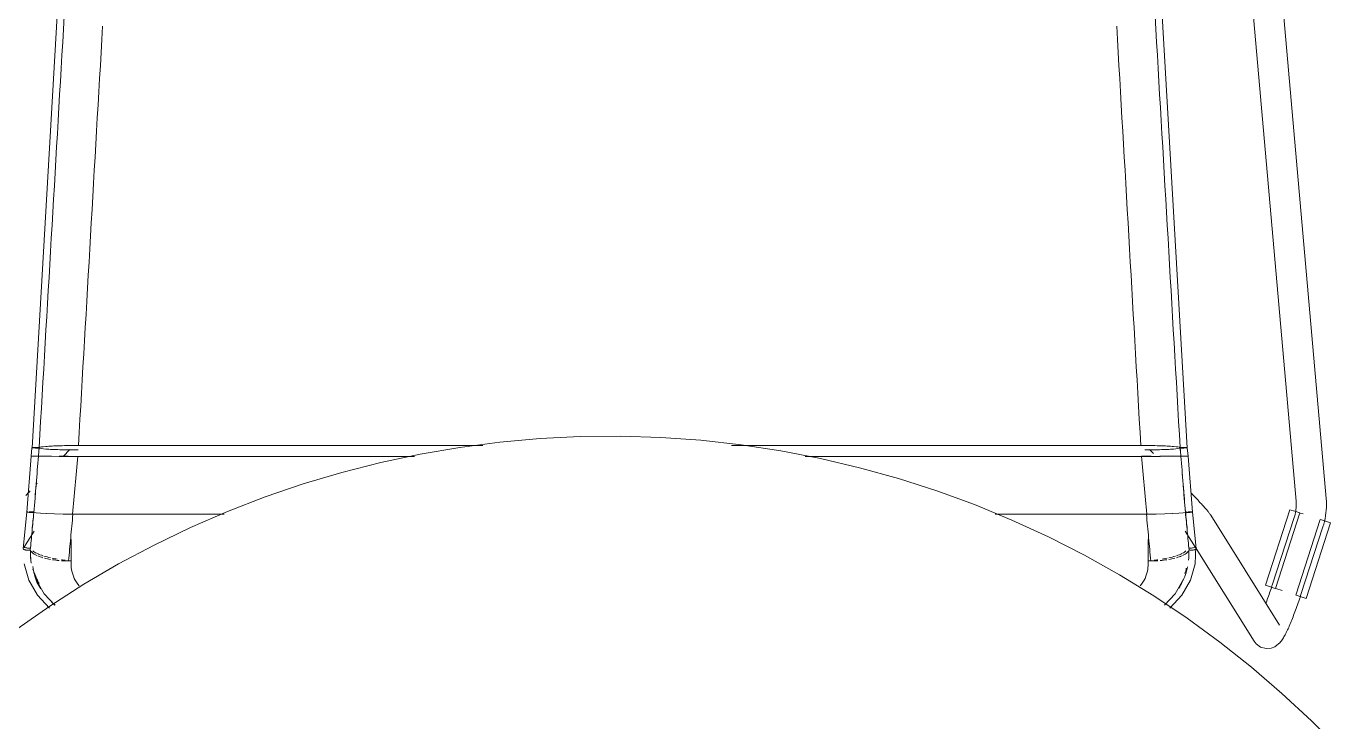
# Model space of a CAD drawing. Header units: millimetres. Extents: x 155927 to 295199, y -4084 to 97293.
# Drawn here: x 220290 to 220811, y 32081 to 32357 of the extents above; entities that cross this region are included whole.
import ezdxf

# ---------------------------------------------------------------- set-up
doc = ezdxf.new("R2010")
doc.units = ezdxf.units.MM
doc.header["$MEASUREMENT"] = 0
doc.layers.add('I-FURN', color=8, linetype='CONTINUOUS', lineweight=9)

msp = doc.modelspace()

# ---------------------------------------------------------------- linework, layer by layer
at = {"layer": 'I-FURN'}
for p, q in [((220806.05, 32169.95), (220767.1, 32613.27)), ((220756.8, 32593.4), (220794.1, 32168.9)), ((220292.1, 32190.07), (220311.38, 32521.98)), ((220750.91, 32190.07), (220731.62, 32521.98)), ((220509.82, 32194.49), (220493.84, 32193.71)), ((220525.82, 32194.64), (220509.82, 32194.49)), ((220541.81, 32194.15), (220525.82, 32194.64)), ((220557.77, 32193.02), (220541.81, 32194.15)), ((220292.09, 32190.07), (220291.83, 32186.71)), ((220292.16, 32190.1), (220292.1, 32190.07)), ((220292.1, 32190.07), (220292.17, 32190.04)), ((220292.35, 32190.13), (220292.16, 32190.1)), ((220292.17, 32190.04), (220292.36, 32190.02)), ((220292.64, 32190.15), (220292.35, 32190.13)), ((220292.36, 32190.02), (220292.65, 32190)), ((220293.02, 32190.17), (220292.64, 32190.15)), ((220292.65, 32190), (220293.03, 32189.98)), ((220293.48, 32190.18), (220293.02, 32190.17)), ((220293.03, 32189.98), (220293.48, 32189.97)), ((220293.97, 32190.18), (220293.48, 32190.18)), ((220293.48, 32189.97), (220293.97, 32189.96)), ((220294.46, 32190.18), (220293.97, 32190.18)), ((220293.97, 32189.96), (220294.47, 32189.96)), ((220294.93, 32190.17), (220294.46, 32190.18)), ((220294.47, 32189.96), (220294.94, 32189.97)), ((220295.82, 32190.38), (220294.93, 32190.17)), ((220294.94, 32189.97), (220295.84, 32189.76)), ((220297.57, 32190.58), (220295.82, 32190.38)), ((220295.84, 32189.76), (220297.59, 32189.57)), ((220300.07, 32190.74), (220297.57, 32190.58)), ((220297.59, 32189.57), (220300.09, 32189.41)), ((220303.2, 32190.86), (220300.07, 32190.74)), ((220300.09, 32189.41), (220303.21, 32189.29)), ((220306.77, 32190.94), (220303.2, 32190.86)), ((220303.21, 32189.29), (220306.76, 32189.21)), ((220307.06, 32189.33), (220304.49, 32186.66)), ((220306.76, 32189.21), (220310.44, 32189.18)), ((220310.55, 32190.97), (220306.77, 32190.94)), ((220471.12, 32190.97), (220310.55, 32190.97)), ((220310.55, 32190.97), (220471.12, 32190.97)), ((220462.04, 32190.22), (220446.27, 32187.52)), ((220477.91, 32192.28), (220462.04, 32190.22)), ((220493.84, 32193.71), (220477.91, 32192.28)), ((220573.67, 32191.25), (220557.77, 32193.02)), ((220732.45, 32190.97), (220569.86, 32190.97)), ((220569.86, 32190.97), (220732.45, 32190.97)), ((220589.49, 32188.84), (220573.67, 32191.25)), ((220736.24, 32190.94), (220732.45, 32190.97)), ((220733.99, 32189.18), (220736.25, 32189.21)), ((220737.42, 32187.8), (220735.94, 32189.33)), ((220739.8, 32190.86), (220736.24, 32190.94)), ((220736.25, 32189.21), (220739.8, 32189.29)), ((220742.93, 32190.74), (220739.8, 32190.86)), ((220739.8, 32189.29), (220742.92, 32189.41)), ((220742.92, 32189.41), (220745.41, 32189.57)), ((220745.43, 32190.58), (220742.93, 32190.74)), ((220745.41, 32189.57), (220747.16, 32189.76)), ((220747.18, 32190.38), (220745.43, 32190.58)), ((220747.16, 32189.76), (220748.07, 32189.97)), ((220748.07, 32190.17), (220747.18, 32190.38)), ((220748.54, 32190.18), (220748.07, 32190.17)), ((220748.07, 32189.97), (220748.53, 32189.96)), ((220748.53, 32189.96), (220749.03, 32189.96)), ((220749.04, 32190.18), (220748.54, 32190.18)), ((220749.03, 32189.96), (220749.52, 32189.97)), ((220749.53, 32190.18), (220749.04, 32190.18)), ((220749.52, 32189.97), (220749.97, 32189.98)), ((220749.98, 32190.17), (220749.53, 32190.18)), ((220749.97, 32189.98), (220750.36, 32190)), ((220750.36, 32190.15), (220749.98, 32190.17)), ((220750.65, 32190.13), (220750.36, 32190.15)), ((220750.36, 32190), (220750.65, 32190.02)), ((220750.84, 32190.1), (220750.65, 32190.13)), ((220750.65, 32190.02), (220750.84, 32190.04)), ((220750.91, 32190.07), (220750.84, 32190.1)), ((220750.84, 32190.04), (220750.91, 32190.07)), ((220750.91, 32190.07), (220751.18, 32186.71)), ((220290, 32164.51), (220291.82, 32186.71)), ((220291.89, 32186.72), (220291.82, 32186.71)), ((220291.82, 32186.71), (220291.89, 32186.71)), ((220291.83, 32186.71), (220291.89, 32186.72)), ((220291.89, 32186.71), (220291.83, 32186.71)), ((220291.89, 32186.72), (220292.08, 32186.72)), ((220292.08, 32186.72), (220291.89, 32186.72)), ((220292.08, 32186.71), (220291.89, 32186.71)), ((220291.89, 32186.71), (220292.08, 32186.71)), ((220292.08, 32186.72), (220292.38, 32186.72)), ((220292.37, 32186.72), (220292.08, 32186.72)), ((220292.37, 32186.71), (220292.08, 32186.71)), ((220292.08, 32186.71), (220292.37, 32186.71)), ((220292.76, 32186.72), (220292.37, 32186.72)), ((220292.75, 32186.71), (220292.37, 32186.71)), ((220292.37, 32186.71), (220292.75, 32186.71)), ((220292.38, 32186.72), (220292.76, 32186.72)), ((220293.21, 32186.71), (220292.75, 32186.71)), ((220292.75, 32186.71), (220293.2, 32186.71)), ((220292.76, 32186.72), (220293.21, 32186.72)), ((220293.21, 32186.72), (220292.76, 32186.72)), ((220293.2, 32186.71), (220293.69, 32186.71)), ((220293.21, 32186.72), (220293.7, 32186.72)), ((220293.7, 32186.72), (220293.21, 32186.72)), ((220293.7, 32186.71), (220293.21, 32186.71)), ((220293.69, 32186.71), (220294.19, 32186.71)), ((220293.7, 32186.72), (220294.2, 32186.72)), ((220294.2, 32186.72), (220293.7, 32186.72)), ((220294.19, 32186.71), (220293.7, 32186.71)), ((220294.66, 32186.71), (220294.19, 32186.71)), ((220294.19, 32186.71), (220294.66, 32186.71)), ((220294.2, 32186.72), (220294.67, 32186.72)), ((220294.67, 32186.72), (220294.2, 32186.72)), ((220295.55, 32186.69), (220294.66, 32186.71)), ((220294.66, 32186.71), (220295.55, 32186.69)), ((220297.29, 32186.68), (220295.55, 32186.69)), ((220295.55, 32186.69), (220297.29, 32186.68)), ((220297.31, 32186.75), (220295.56, 32186.74)), ((220295.57, 32186.74), (220297.32, 32186.75)), ((220297.29, 32186.68), (220299.8, 32186.67)), ((220299.8, 32186.67), (220297.3, 32186.68)), ((220299.81, 32186.76), (220297.31, 32186.75)), ((220297.32, 32186.75), (220299.82, 32186.76)), ((220302.93, 32186.66), (220299.8, 32186.67)), ((220299.8, 32186.67), (220302.93, 32186.66)), ((220306.5, 32186.65), (220302.93, 32186.66)), ((220302.93, 32186.66), (220306.5, 32186.65)), ((220302.94, 32186.77), (220306.5, 32186.78)), ((220306.49, 32186.78), (220302.94, 32186.77)), ((220310.29, 32186.65), (220306.5, 32186.65)), ((220306.5, 32186.65), (220310.29, 32186.65)), ((220444.03, 32186.65), (220310.29, 32186.65)), ((220310.29, 32186.65), (220444.03, 32186.65)), ((220430.62, 32184.2), (220415.12, 32180.26)), ((220446.27, 32187.52), (220430.62, 32184.2)), ((220605.2, 32185.81), (220589.49, 32188.84)), ((220732.72, 32186.65), (220599.08, 32186.65)), ((220599.08, 32186.65), (220732.72, 32186.65)), ((220620.77, 32182.15), (220605.2, 32185.81)), ((220736.5, 32186.65), (220732.72, 32186.65)), ((220732.72, 32186.65), (220736.51, 32186.65)), ((220732.73, 32186.78), (220736.51, 32186.78)), ((220736.51, 32186.78), (220732.73, 32186.78)), ((220740.07, 32186.66), (220736.51, 32186.65)), ((220736.51, 32186.65), (220740.07, 32186.66)), ((220740.06, 32186.77), (220743.19, 32186.76)), ((220743.19, 32186.76), (220740.07, 32186.77)), ((220743.2, 32186.67), (220740.07, 32186.66)), ((220740.07, 32186.66), (220743.21, 32186.67)), ((220743.19, 32186.76), (220745.69, 32186.75)), ((220745.69, 32186.75), (220743.19, 32186.76)), ((220745.71, 32186.68), (220743.21, 32186.67)), ((220743.21, 32186.67), (220745.71, 32186.68)), ((220745.69, 32186.75), (220747.44, 32186.74)), ((220747.44, 32186.74), (220745.69, 32186.75)), ((220747.45, 32186.69), (220745.71, 32186.68)), ((220745.71, 32186.68), (220747.46, 32186.69)), ((220748.34, 32186.71), (220747.45, 32186.69)), ((220747.46, 32186.69), (220748.34, 32186.71)), ((220748.34, 32186.72), (220748.81, 32186.72)), ((220748.81, 32186.72), (220748.34, 32186.72)), ((220748.81, 32186.71), (220748.34, 32186.71)), ((220748.34, 32186.71), (220748.82, 32186.71)), ((220748.81, 32186.72), (220749.3, 32186.72)), ((220749.31, 32186.72), (220748.81, 32186.72)), ((220749.31, 32186.71), (220748.81, 32186.71)), ((220748.82, 32186.71), (220749.31, 32186.71)), ((220749.3, 32186.72), (220749.79, 32186.72)), ((220749.8, 32186.72), (220749.31, 32186.72)), ((220749.8, 32186.71), (220749.31, 32186.71)), ((220749.31, 32186.71), (220749.8, 32186.71)), ((220749.79, 32186.72), (220750.24, 32186.72)), ((220750.25, 32186.72), (220749.8, 32186.72)), ((220750.25, 32186.71), (220749.8, 32186.71)), ((220749.8, 32186.71), (220750.25, 32186.71)), ((220750.24, 32186.72), (220750.63, 32186.72)), ((220750.63, 32186.72), (220750.25, 32186.72)), ((220750.63, 32186.71), (220750.25, 32186.71)), ((220750.25, 32186.71), (220750.64, 32186.71)), ((220750.93, 32186.71), (220750.63, 32186.71)), ((220750.64, 32186.71), (220750.93, 32186.71)), ((220751.11, 32186.72), (220751.18, 32186.71)), ((220751.18, 32186.71), (220751.11, 32186.71)), ((220751.18, 32186.71), (220751.12, 32186.72)), ((220751.12, 32186.71), (220751.18, 32186.71)), ((220753.01, 32164.51), (220751.18, 32186.71)), ((220415.12, 32180.26), (220399.78, 32175.69)), ((220636.19, 32177.87), (220620.77, 32182.15)), ((220293.73, 32175.47), (220294.21, 32175.98)), ((220399.78, 32175.69), (220384.64, 32170.52)), ((220651.42, 32172.98), (220636.19, 32177.87)), ((220289.59, 32171.09), (220290.02, 32171.55)), ((220290.02, 32171.55), (220290.46, 32172.02)), ((220290.46, 32172.02), (220290.91, 32172.5)), ((220290.91, 32172.5), (220291.37, 32172.98)), ((220384.64, 32170.52), (220369.72, 32164.75)), ((220666.45, 32167.48), (220651.42, 32172.98)), ((220752.98, 32171.55), (220752.54, 32172.02)), ((220753.41, 32171.09), (220752.98, 32171.55)), ((220753.84, 32170.64), (220753.41, 32171.09)), ((220754.25, 32170.19), (220753.84, 32170.64)), ((220754.65, 32169.76), (220754.25, 32170.19)), ((220755.04, 32169.33), (220754.65, 32169.76)), ((220755.42, 32168.92), (220755.04, 32169.33)), ((220755.79, 32168.52), (220755.42, 32168.92)), ((220756.15, 32168.13), (220755.79, 32168.52)), ((220756.49, 32167.75), (220756.15, 32168.13)), ((220794.1, 32168.9), (220794.14, 32168.24)), ((220794.14, 32168.24), (220794.16, 32167.58)), ((220806.06, 32169.9), (220806.05, 32169.95)), ((220806.13, 32168.76), (220806.06, 32169.9)), ((220806.16, 32167.62), (220806.13, 32168.76)), ((220288.57, 32150.02), (220289.99, 32164.51)), ((220290.06, 32164.54), (220289.99, 32164.51)), ((220289.99, 32164.51), (220290.06, 32164.49)), ((220290, 32164.51), (220290.06, 32164.54)), ((220290.07, 32164.49), (220290, 32164.51)), ((220290.25, 32164.56), (220290.06, 32164.54)), ((220290.06, 32164.54), (220290.25, 32164.56)), ((220290.06, 32164.49), (220290.25, 32164.46)), ((220290.54, 32164.58), (220290.25, 32164.56)), ((220290.25, 32164.56), (220290.54, 32164.58)), ((220290.25, 32164.46), (220290.55, 32164.44)), ((220290.55, 32164.44), (220290.26, 32164.46)), ((220290.55, 32164.44), (220290.93, 32164.42)), ((220290.94, 32164.42), (220290.55, 32164.44)), ((220291.37, 32164.61), (220290.92, 32164.6)), ((220290.92, 32164.6), (220291.37, 32164.61)), ((220290.93, 32164.42), (220291.38, 32164.41)), ((220291.39, 32164.41), (220290.94, 32164.42)), ((220291.86, 32164.62), (220291.37, 32164.61)), ((220291.37, 32164.61), (220291.87, 32164.62)), ((220291.38, 32164.41), (220291.88, 32164.41)), ((220291.88, 32164.41), (220291.39, 32164.41)), ((220292.36, 32164.61), (220291.86, 32164.62)), ((220291.87, 32164.62), (220292.36, 32164.61)), ((220291.88, 32164.41), (220292.37, 32164.41)), ((220292.38, 32164.41), (220291.88, 32164.41)), ((220292.83, 32164.61), (220292.36, 32164.61)), ((220292.36, 32164.61), (220292.83, 32164.61)), ((220292.37, 32164.41), (220292.84, 32164.42)), ((220292.85, 32164.42), (220292.38, 32164.41)), ((220292.84, 32164.42), (220293.74, 32164.23)), ((220293.73, 32164.23), (220292.85, 32164.42)), ((220295.45, 32164.05), (220293.73, 32164.23)), ((220293.74, 32164.23), (220295.47, 32164.05)), ((220297.91, 32163.9), (220295.47, 32164.05)), ((220295.47, 32164.05), (220297.95, 32163.9)), ((220300.98, 32163.78), (220297.95, 32163.9)), ((220297.95, 32163.9), (220301.05, 32163.78)), ((220304.49, 32163.71), (220301.05, 32163.78)), ((220301.05, 32163.78), (220304.48, 32163.71)), ((220304.58, 32163.71), (220308.34, 32163.68)), ((220308.22, 32163.68), (220304.58, 32163.71)), ((220308.34, 32163.68), (220368.46, 32163.68)), ((220368.46, 32163.68), (220308.34, 32163.68)), ((220369.72, 32164.75), (220355.04, 32158.38)), ((220681.24, 32161.38), (220666.45, 32167.48)), ((220674.54, 32163.68), (220734.66, 32163.68)), ((220734.66, 32163.68), (220674.54, 32163.68)), ((220734.66, 32163.68), (220738.42, 32163.71)), ((220738.42, 32163.71), (220734.78, 32163.68)), ((220741.96, 32163.78), (220738.52, 32163.71)), ((220738.52, 32163.71), (220741.96, 32163.78)), ((220741.96, 32163.78), (220745.05, 32163.9)), ((220745.06, 32163.9), (220742.02, 32163.78)), ((220745.05, 32163.9), (220747.53, 32164.05)), ((220747.54, 32164.05), (220745.1, 32163.9)), ((220747.53, 32164.05), (220749.27, 32164.23)), ((220749.27, 32164.23), (220747.55, 32164.05)), ((220750.16, 32164.42), (220749.27, 32164.23)), ((220749.27, 32164.23), (220750.16, 32164.42)), ((220750.16, 32164.42), (220750.63, 32164.41)), ((220750.63, 32164.41), (220750.16, 32164.42)), ((220750.64, 32164.61), (220750.17, 32164.61)), ((220750.17, 32164.61), (220750.64, 32164.61)), ((220750.63, 32164.41), (220751.13, 32164.41)), ((220751.12, 32164.41), (220750.63, 32164.41)), ((220751.61, 32164.41), (220751.12, 32164.41)), ((220751.13, 32164.41), (220751.62, 32164.41)), ((220751.63, 32164.61), (220751.14, 32164.62)), ((220751.14, 32164.62), (220751.63, 32164.61)), ((220752.07, 32164.42), (220751.61, 32164.41)), ((220751.62, 32164.41), (220752.07, 32164.42)), ((220752.08, 32164.6), (220751.63, 32164.61)), ((220751.63, 32164.61), (220752.08, 32164.6)), ((220752.07, 32164.42), (220752.46, 32164.44)), ((220752.45, 32164.44), (220752.07, 32164.42)), ((220752.47, 32164.58), (220752.08, 32164.6)), ((220752.08, 32164.6), (220752.46, 32164.58)), ((220752.75, 32164.46), (220752.45, 32164.44)), ((220752.46, 32164.58), (220752.76, 32164.56)), ((220752.46, 32164.44), (220752.75, 32164.46)), ((220752.76, 32164.56), (220752.47, 32164.58)), ((220752.75, 32164.46), (220752.94, 32164.49)), ((220752.95, 32164.54), (220752.76, 32164.56)), ((220752.76, 32164.56), (220752.94, 32164.54)), ((220752.94, 32164.54), (220753.01, 32164.51)), ((220753.01, 32164.51), (220752.94, 32164.49)), ((220752.94, 32164.49), (220753.01, 32164.51)), ((220753.01, 32164.51), (220752.95, 32164.54)), ((220754.43, 32150.02), (220753.01, 32164.51)), ((220756.82, 32167.38), (220756.49, 32167.75)), ((220757.14, 32167.03), (220756.82, 32167.38)), ((220757.44, 32166.7), (220757.14, 32167.03)), ((220757.73, 32166.37), (220757.44, 32166.7)), ((220758, 32166.07), (220757.73, 32166.37)), ((220758.26, 32165.77), (220758, 32166.07)), ((220758.5, 32165.49), (220758.26, 32165.77)), ((220758.73, 32165.23), (220758.5, 32165.49)), ((220758.94, 32164.97), (220758.73, 32165.23)), ((220759.14, 32164.73), (220758.94, 32164.97)), ((220759.33, 32164.5), (220759.14, 32164.73)), ((220759.51, 32164.28), (220759.33, 32164.5)), ((220759.69, 32164.06), (220759.51, 32164.28)), ((220759.86, 32163.83), (220759.69, 32164.06)), ((220760.04, 32163.57), (220759.86, 32163.83)), ((220760.26, 32163.25), (220760.04, 32163.57)), ((220787.56, 32119.66), (220760.26, 32163.25)), ((220791.61, 32165.48), (220781.92, 32135.48)), ((220785.97, 32134.17), (220795.65, 32164.18)), ((220791.61, 32165.48), (220793.56, 32164.85)), ((220793.55, 32163), (220793.36, 32162.36)), ((220793.72, 32163.64), (220793.55, 32163)), ((220793.56, 32164.85), (220795.54, 32164.21)), ((220793.86, 32164.29), (220793.72, 32163.64)), ((220793.97, 32164.94), (220793.86, 32164.29)), ((220794.06, 32165.59), (220793.97, 32164.94)), ((220794.12, 32166.25), (220794.06, 32165.59)), ((220794.15, 32166.91), (220794.12, 32166.25)), ((220794.16, 32167.58), (220794.15, 32166.91)), ((220795.75, 32164.14), (220796.92, 32163.77)), ((220805.63, 32161.94), (220805.83, 32163.07)), ((220805.83, 32163.07), (220805.98, 32164.2)), ((220805.98, 32164.2), (220806.09, 32165.33)), ((220806.09, 32165.33), (220806.15, 32166.48)), ((220806.15, 32166.48), (220806.16, 32167.62)), ((220355.04, 32158.38), (220340.63, 32151.43)), ((220695.78, 32154.7), (220681.24, 32161.38)), ((220793.35, 32162.33), (220784.64, 32135.52)), ((220793.36, 32162.36), (220793.35, 32162.33)), ((220803.72, 32161.57), (220794.04, 32131.56)), ((220796.05, 32131.82), (220804.77, 32158.63)), ((220807.77, 32160.27), (220798.08, 32130.26)), ((220803.84, 32161.53), (220805.81, 32160.9)), ((220804.77, 32158.63), (220805.1, 32159.72)), ((220805.1, 32159.72), (220805.38, 32160.82)), ((220805.38, 32160.82), (220805.63, 32161.94)), ((220805.81, 32160.9), (220807.77, 32160.27)), ((220288.88, 32150.43), (220292.91, 32156.88)), ((220307.64, 32153.64), (220307.64, 32143.89)), ((220710.03, 32147.45), (220695.78, 32154.7)), ((220735.37, 32143.89), (220735.37, 32153.64)), ((220750.09, 32156.88), (220754.13, 32150.43)), ((220340.63, 32151.43), (220326.51, 32143.92)), ((220723.99, 32139.62), (220710.03, 32147.45)), ((220754.31, 32150.92), (220754.02, 32144.01)), ((220754.36, 32150.06), (220777.4, 32113.29)), ((220288.98, 32144.01), (220290.86, 32137.49)), ((220307.69, 32145.13), (220306.65, 32145.13)), ((220326.51, 32143.92), (220312.7, 32135.84)), ((220736.36, 32145.13), (220735.31, 32145.13)), ((220754.02, 32144.01), (220752.15, 32137.49)), ((220290.86, 32137.49), (220294.24, 32131.48)), ((220293.56, 32137.89), (220296.93, 32132.06)), ((220737.62, 32131.25), (220723.99, 32139.62)), ((220749.44, 32137.89), (220746.08, 32132.06)), ((220752.15, 32137.49), (220748.76, 32131.48)), ((220296.93, 32132.06), (220301.18, 32127.6)), ((220312.7, 32135.84), (220299.22, 32127.22)), ((220746.08, 32132.06), (220741.81, 32127.59)), ((220783.88, 32134.84), (220781.92, 32135.48)), ((220783.14, 32131.11), (220783.38, 32131.78)), ((220783.38, 32131.78), (220783.61, 32132.45)), ((220783.61, 32132.45), (220783.84, 32133.13)), ((220783.84, 32133.13), (220784.08, 32133.81)), ((220785.85, 32134.21), (220783.88, 32134.84)), ((220784.08, 32133.81), (220784.31, 32134.5)), ((220784.31, 32134.5), (220784.53, 32135.19)), ((220784.53, 32135.19), (220784.64, 32135.52)), ((220786.06, 32134.14), (220788.54, 32133.34)), ((220795.91, 32131.36), (220796.05, 32131.82)), ((220299.22, 32127.22), (220286.1, 32118.06)), ((220294.24, 32131.48), (220298.99, 32126.32)), ((220750.91, 32122.34), (220737.62, 32131.25)), ((220748.76, 32131.48), (220744.02, 32126.32)), ((220782.2, 32128.55), (220782.43, 32129.17)), ((220782.43, 32129.17), (220782.67, 32129.81)), ((220782.67, 32129.81), (220782.9, 32130.45)), ((220782.9, 32130.45), (220783.14, 32131.11)), ((220796.13, 32130.89), (220794.15, 32131.53)), ((220794.15, 32126.28), (220794.41, 32126.98)), ((220794.41, 32126.98), (220794.66, 32127.7)), ((220794.66, 32127.7), (220794.91, 32128.42)), ((220794.91, 32128.42), (220795.17, 32129.15)), ((220795.17, 32129.15), (220795.41, 32129.88)), ((220795.41, 32129.88), (220795.66, 32130.62)), ((220795.66, 32130.62), (220795.91, 32131.36)), ((220798.08, 32130.26), (220796.13, 32130.89)), ((220763.83, 32112.9), (220750.91, 32122.34)), ((220792.13, 32121.02), (220792.38, 32121.63)), ((220792.38, 32121.63), (220792.63, 32122.25)), ((220792.63, 32122.25), (220792.88, 32122.89)), ((220792.88, 32122.89), (220793.14, 32123.55)), ((220793.14, 32123.55), (220793.39, 32124.21)), ((220793.39, 32124.21), (220793.65, 32124.89)), ((220793.65, 32124.89), (220793.9, 32125.58)), ((220793.9, 32125.58), (220794.15, 32126.28)), ((220789.76, 32115.84), (220789.99, 32116.28)), ((220789.99, 32116.28), (220790.22, 32116.73)), ((220790.22, 32116.73), (220790.45, 32117.21)), ((220790.45, 32117.21), (220790.68, 32117.7)), ((220790.68, 32117.7), (220790.92, 32118.21)), ((220790.92, 32118.21), (220791.16, 32118.74)), ((220791.16, 32118.74), (220791.4, 32119.28)), ((220791.4, 32119.28), (220791.64, 32119.84)), ((220791.64, 32119.84), (220791.88, 32120.42)), ((220791.88, 32120.42), (220792.13, 32121.02)), ((220776.36, 32102.96), (220763.83, 32112.9)), ((220778.29, 32112.17), (220777.4, 32113.29)), ((220778.29, 32112.17), (220780.02, 32110.94)), ((220780.02, 32110.94), (220782.25, 32110.36)), ((220784.22, 32110.53), (220785.6, 32111.05)), ((220785.6, 32111.05), (220786.52, 32111.62)), ((220786.52, 32111.62), (220787.14, 32112.14)), ((220787.14, 32112.14), (220787.61, 32112.6)), ((220787.61, 32112.6), (220787.98, 32113.03)), ((220787.98, 32113.03), (220788.29, 32113.43)), ((220788.29, 32113.43), (220788.57, 32113.82)), ((220788.57, 32113.82), (220788.82, 32114.21)), ((220788.82, 32114.21), (220789.07, 32114.6)), ((220789.07, 32114.6), (220789.3, 32115)), ((220789.3, 32115), (220789.53, 32115.41)), ((220789.53, 32115.41), (220789.76, 32115.84)), ((220782.25, 32110.36), (220784.22, 32110.53)), ((220788.49, 32092.52), (220776.36, 32102.96)), ((220800.19, 32081.61), (220788.49, 32092.52)), ((220811.44, 32070.23), (220800.19, 32081.61))]:
    msp.add_line(p, q, dxfattribs=at)
for points in [[(220314.25, 32522.17), (220311.03, 32466.93), (220304.59, 32356.34), (220298.15, 32245.58), (220294.93, 32190.17)], [(220728.75, 32522.17), (220731.97, 32466.93), (220738.41, 32356.34), (220744.85, 32245.58), (220748.07, 32190.17)], [(220310.55, 32190.97), (220313.75, 32246.49), (220316.94, 32302.02), (220320.14, 32357.46)], [(220722.87, 32357.46), (220726.06, 32302), (220729.26, 32246.49), (220732.45, 32190.97)], [(220294.94, 32189.97), (220294.34, 32189.96), (220292.84, 32189.96), (220292.09, 32190.04), (220292.09, 32190.07)], [(220294.66, 32186.71), (220294.71, 32187.28), (220294.8, 32188.44), (220294.89, 32189.6), (220294.93, 32190.17)], [(220294.67, 32186.72), (220294.71, 32187.26), (220294.8, 32188.35), (220294.89, 32189.43), (220294.94, 32189.97)], [(220748.34, 32186.71), (220748.3, 32187.28), (220748.21, 32188.44), (220748.12, 32189.6), (220748.07, 32190.17)], [(220748.34, 32186.72), (220748.29, 32187.26), (220748.2, 32188.35), (220748.11, 32189.43), (220748.07, 32189.97)], [(220294.66, 32186.71), (220294.36, 32182.99), (220293.75, 32175.55), (220293.15, 32168.13), (220292.85, 32164.42)], [(220294.67, 32186.72), (220294.36, 32183.03), (220294.06, 32179.34), (220293.75, 32175.66)], [(220748.34, 32186.71), (220748.65, 32182.99), (220749.25, 32175.55), (220749.85, 32168.13), (220750.16, 32164.42)], [(220748.86, 32180.4), (220748.9, 32179.99), (220748.93, 32179.58), (220748.96, 32179.17)], [(220293.69, 32174.96), (220293.58, 32173.54), (220293.46, 32172.13), (220293.34, 32170.72)], [(220749.31, 32174.96), (220749.6, 32171.5), (220749.88, 32168.05), (220750.17, 32164.61)], [(220291.41, 32149.47), (220291.65, 32151.91), (220292.13, 32156.86), (220292.61, 32161.89), (220292.84, 32164.42)], [(220292.13, 32157.52), (220292.36, 32159.81), (220292.58, 32162.11), (220292.81, 32164.42)], [(220306.65, 32145.13), (220306.9, 32148.16), (220307.45, 32154.3), (220308.04, 32160.55), (220308.34, 32163.68)], [(220736.36, 32145.13), (220736.1, 32148.16), (220735.56, 32154.3), (220734.97, 32160.55), (220734.66, 32163.68)], [(220751.6, 32149.47), (220751.36, 32151.91), (220750.88, 32156.86), (220750.4, 32161.89), (220750.16, 32164.42)], [(220750.88, 32157.52), (220750.64, 32159.87), (220750.41, 32162.23), (220750.17, 32164.61)], [(220288.76, 32150.77), (220288.8, 32150.72), (220288.92, 32150.63), (220289.22, 32150.5), (220289.6, 32150.38), (220290.06, 32150.29), (220290.55, 32150.22), (220291.05, 32150.19), (220291.36, 32150.19), (220291.51, 32150.2)], [(220293.96, 32147.3), (220293.26, 32147.62), (220292.12, 32148.32), (220291.55, 32149.07), (220291.41, 32149.47)], [(220291.75, 32144.18), (220291.51, 32145.78), (220291.46, 32147.41), (220291.48, 32149.05)], [(220291.48, 32147.69), (220291.52, 32147.11), (220291.57, 32146.53), (220291.63, 32145.95)], [(220292.42, 32149.11), (220292.83, 32148.79), (220293.35, 32148.46), (220293.99, 32148.15)], [(220294.24, 32148.04), (220294.87, 32147.74), (220295.62, 32147.47), (220296.44, 32147.2)], [(220746.59, 32147.19), (220747.4, 32147.46), (220748.21, 32147.74), (220748.77, 32148.04)], [(220749.01, 32148.15), (220749.65, 32148.47), (220750.04, 32148.78), (220750.37, 32149.11)], [(220751.6, 32149.47), (220751.45, 32149.07), (220750.89, 32148.32), (220749.74, 32147.62), (220749.05, 32147.3)], [(220751.55, 32149.04), (220751.59, 32147.84), (220751.55, 32146.64), (220751.44, 32145.46)], [(220296.39, 32146.41), (220295.66, 32146.62), (220295.02, 32146.85), (220294.42, 32147.1)], [(220296.86, 32147.05), (220297.67, 32146.8), (220298.54, 32146.57), (220299.46, 32146.35)], [(220299.44, 32145.73), (220298.6, 32145.88), (220297.79, 32146.04), (220297.05, 32146.23)], [(220300.12, 32146.2), (220300.77, 32146.06), (220301.43, 32145.92), (220302.12, 32145.8)], [(220302.93, 32145.3), (220302.03, 32145.37), (220301.14, 32145.47), (220300.29, 32145.6)], [(220303.81, 32145.55), (220304.28, 32145.48), (220304.75, 32145.43), (220305.23, 32145.38)], [(220306.65, 32145.13), (220305.7, 32145.14), (220304.77, 32145.17), (220303.86, 32145.23)], [(220307.64, 32143.61), (220307.63, 32144.12), (220307.65, 32144.63), (220307.69, 32145.13)], [(220735.31, 32145.13), (220735.38, 32144.41), (220735.39, 32143.69), (220735.34, 32142.97)], [(220739.15, 32145.23), (220738.24, 32145.17), (220737.31, 32145.14), (220736.36, 32145.13)], [(220737.77, 32145.37), (220738.25, 32145.42), (220738.72, 32145.48), (220739.18, 32145.55)], [(220742.71, 32145.6), (220741.87, 32145.47), (220740.99, 32145.36), (220740.08, 32145.3)], [(220740.89, 32145.81), (220741.57, 32145.93), (220742.23, 32146.06), (220742.89, 32146.2)], [(220743.55, 32146.35), (220744.47, 32146.56), (220745.41, 32146.79), (220746.26, 32147.04)], [(220745.94, 32146.23), (220745.2, 32146.04), (220744.4, 32145.88), (220743.57, 32145.73)], [(220748.6, 32147.1), (220748.01, 32146.85), (220747.35, 32146.62), (220746.62, 32146.41)], [(220749.93, 32140.07), (220750.19, 32140.78), (220750.37, 32141.5), (220750.5, 32142.24)], [(220301.24, 32127.62), (220300.78, 32128), (220300.32, 32128.39), (220299.87, 32128.79)]]:
    msp.add_open_spline(points, degree=3, dxfattribs=at)
for points, knots in [([(220292.09, 32190.07), (220292.09, 32190.09), (220292.23, 32190.12), (220292.62, 32190.15), (220293.01, 32190.17), (220293.47, 32190.18), (220293.96, 32190.19), (220294.46, 32190.18), (220294.78, 32190.18), (220294.93, 32190.17)], [-0.498493, -0.498493, -0.498493, -0.498493, -0.375, -0.3125, -0.25, -0.1875, -0.125, -0.0625, 0, 0, 0, 0]), ([(220294.93, 32190.17), (220295.21, 32190.32), (220296.6, 32190.53), (220299.96, 32190.75), (220303.12, 32190.87), (220306.73, 32190.95), (220309.28, 32190.97), (220310.55, 32190.97)], [-1, -1, -1, -1, -0.666667, -0.5, -0.333333, -0.166667, 0, 0, 0, 0]), ([(220310.44, 32189.18), (220307.93, 32189.18), (220304.16, 32189.24), (220299.97, 32189.4), (220296.62, 32189.62), (220295.23, 32189.83), (220294.94, 32189.97)], [-0.996036, -0.996036, -0.996036, -0.996036, -0.6666667, -0.5, -0.3333333, 0, 0, 0, 0]), ([(220732.45, 32190.97), (220733.73, 32190.97), (220736.28, 32190.95), (220739.88, 32190.87), (220743.05, 32190.75), (220746.41, 32190.53), (220747.8, 32190.32), (220748.07, 32190.17)], [-1, -1, -1, -1, -0.833333, -0.666667, -0.5, -0.333333, 0, 0, 0, 0]), ([(220748.07, 32189.97), (220747.78, 32189.83), (220746.38, 32189.62), (220743.03, 32189.4), (220739.88, 32189.28), (220736.76, 32189.21), (220734.75, 32189.19), (220733.99, 32189.18)], [-1, -1, -1, -1, -0.6666667, -0.5, -0.3333333, -0.1666667, -0.0664381, -0.0664381, -0.0664381, -0.0664381]), ([(220748.07, 32190.17), (220748.3, 32190.18), (220748.79, 32190.19), (220749.42, 32190.18), (220749.88, 32190.17), (220750.3, 32190.16), (220750.75, 32190.12), (220750.91, 32190.09), (220750.91, 32190.07)], [-1, -1, -1, -1, -0.90625, -0.8125, -0.765625, -0.71875, -0.625, -0.501507, -0.501507, -0.501507, -0.501507]), ([(220750.91, 32190.07), (220750.91, 32190.05), (220750.77, 32190.03), (220750.37, 32190), (220749.99, 32189.98), (220749.53, 32189.97), (220749.03, 32189.96), (220748.53, 32189.96), (220748.21, 32189.97), (220748.07, 32189.97)], [-0.5, -0.5, -0.5, -0.5, -0.375, -0.3125, -0.25, -0.1875, -0.125, -0.0625, 0, 0, 0, 0]), ([(220308.22, 32163.68), (220308.57, 32167.5), (220309.26, 32175.16), (220309.94, 32182.82), (220310.29, 32186.65)], [0.0000373, 0.0000373, 0.0000373, 0.0000373, 0.5, 0.9999999, 0.9999999, 0.9999999, 0.9999999]), ([(220732.72, 32186.65), (220733.06, 32182.82), (220733.75, 32175.16), (220734.44, 32167.5), (220734.78, 32163.68)], [0.0000001, 0.0000001, 0.0000001, 0.0000001, 0.5, 0.9999627, 0.9999627, 0.9999627, 0.9999627]), ([(220291.41, 32149.47), (220291.27, 32149.44), (220290.98, 32149.41), (220290.56, 32149.4), (220290.19, 32149.41), (220289.89, 32149.43), (220289.62, 32149.46), (220289.37, 32149.51), (220289.15, 32149.58), (220288.95, 32149.64), (220288.76, 32149.74), (220288.65, 32149.83), (220288.62, 32149.87)], [0, 0, 0, 0, 0.0555556, 0.1111111, 0.1666667, 0.1944444, 0.2222222, 0.2777778, 0.3055556, 0.3333333, 0.3888889, 0.4444444, 0.4444444, 0.4444444, 0.4444444]), ([(220751.49, 32150.2), (220751.72, 32150.19), (220752.2, 32150.19), (220752.96, 32150.28), (220753.62, 32150.43), (220754.05, 32150.61), (220754.21, 32150.72), (220754.25, 32150.77)], [-1, -1, -1, -1, -0.90625, -0.8125, -0.71875, -0.625, -0.5625, -0.5625, -0.5625, -0.5625]), ([(220754.38, 32149.87), (220754.37, 32149.85), (220754.32, 32149.8), (220754.21, 32149.73), (220754.02, 32149.63), (220753.7, 32149.53), (220753.31, 32149.45), (220752.95, 32149.42), (220752.58, 32149.4), (220752.13, 32149.4), (220751.77, 32149.44), (220751.6, 32149.47)], [0.5555556, 0.5555556, 0.5555556, 0.5555556, 0.5833333, 0.6180556, 0.6527778, 0.7222222, 0.7916667, 0.8263889, 0.8611111, 0.9305556, 1, 1, 1, 1]), ([(220295.62, 32134), (220295.05, 32134.9), (220293.38, 32137.72), (220292.77, 32140.82), (220292.48, 32142.96)], [0.591443, 0.591443, 0.591443, 0.591443, 0.6666667, 0.8236682, 0.8236682, 0.8236682, 0.8236682]), ([(220310.8, 32135.24), (220310.04, 32136.14), (220308.11, 32139.14), (220307.48, 32142.75), (220307.69, 32145.13)], [0.5, 0.5, 0.5, 0.5, 0.6666667, 1, 1, 1, 1]), ([(220735.31, 32145.13), (220735.53, 32142.75), (220734.9, 32139.14), (220732.97, 32136.14), (220732.2, 32135.24)], [0, 0, 0, 0, 0.3333333, 0.5, 0.5, 0.5, 0.5]), ([(220750.99, 32142.78), (220750.55, 32140.7), (220749.58, 32137.74), (220748.02, 32135.07), (220747.49, 32134.27)], [-0.8210019, -0.8210019, -0.8210019, -0.8210019, -0.6666667, -0.5975811, -0.5975811, -0.5975811, -0.5975811]), ([(220292.49, 32141.86), (220292.88, 32140.51), (220293.61, 32138.56), (220294.62, 32136.73), (220294.96, 32136.15)], [0.2297626, 0.2297626, 0.2297626, 0.2297626, 0.3333333, 0.3824546, 0.3824546, 0.3824546, 0.3824546])]:
    msp.add_open_spline(points, degree=3, knots=knots, dxfattribs=at)

doc.saveas('drawing.dxf')
